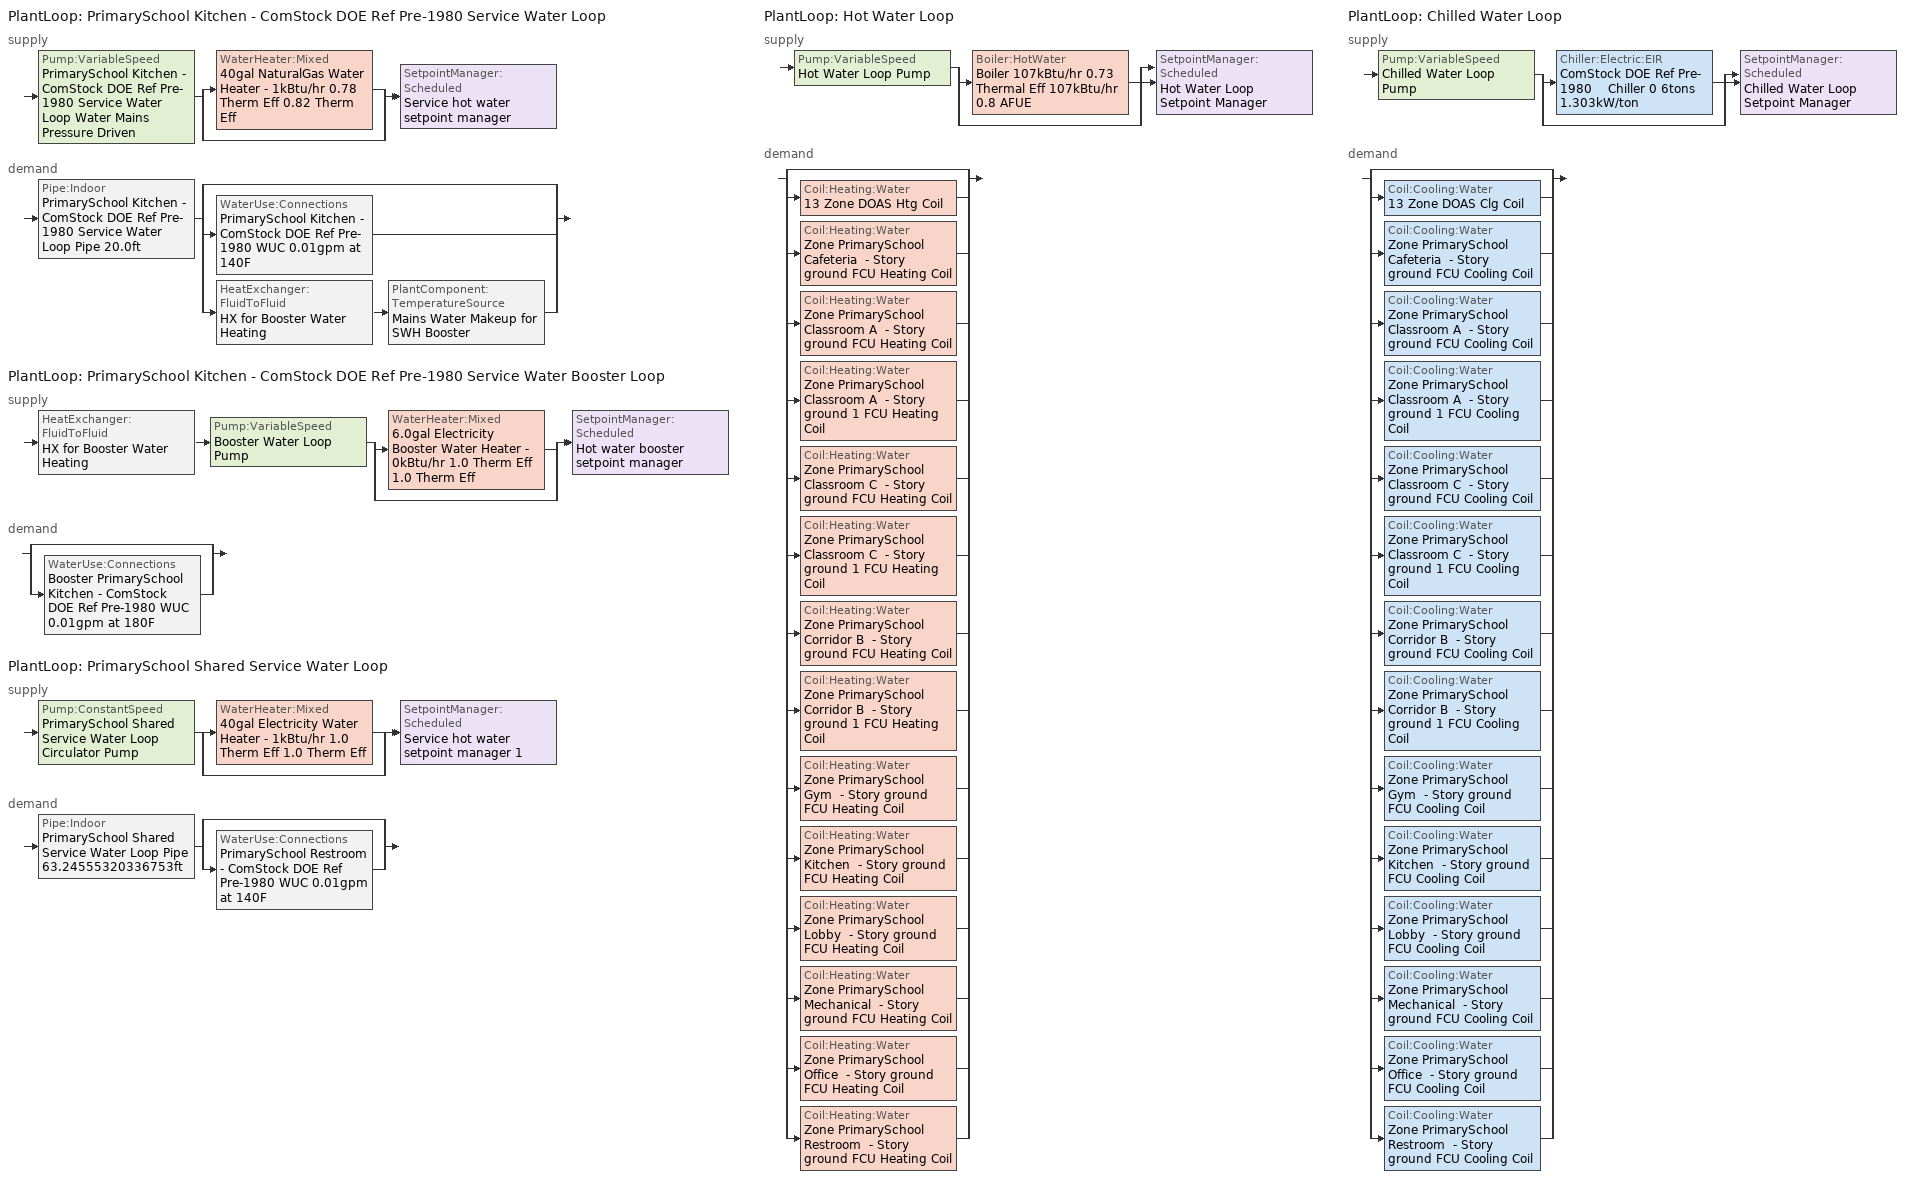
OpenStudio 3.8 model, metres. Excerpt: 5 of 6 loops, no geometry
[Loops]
PlantLoop 'PrimarySchool Kitchen - ComStock DOE Ref Pre-1980 Service Water Loop'
 supply: Pump:VariableSpeed 'PrimarySchool Kitchen - ComStock DOE Ref Pre-1980 Service Water Loop Water Mains Pressure Driven' > split
  | WaterHeater:Mixed '40gal NaturalGas Water Heater - 1kBtu/hr 0.78 Therm Eff 0.82 Therm Eff'
  | bypass
  join > SetpointManager:Scheduled 'Service hot water setpoint manager'
 demand: Pipe:Indoor 'PrimarySchool Kitchen - ComStock DOE Ref Pre-1980 Service Water Loop Pipe 20.0ft' > split
  | bypass
  | WaterUse:Connections 'PrimarySchool Kitchen - ComStock DOE Ref Pre-1980 WUC 0.01gpm at 140F'
  | HeatExchanger:FluidToFluid 'HX for Booster Water Heating' > PlantComponent:TemperatureSource 'Mains Water Makeup for SWH Booster'
PlantLoop 'PrimarySchool Kitchen - ComStock DOE Ref Pre-1980 Service Water Booster Loop'
 supply: HeatExchanger:FluidToFluid 'HX for Booster Water Heating' > Pump:VariableSpeed 'Booster Water Loop Pump' > split
  | WaterHeater:Mixed '6.0gal Electricity Booster Water Heater - 0kBtu/hr 1.0 Therm Eff 1.0 Therm Eff'
  | bypass
  join > SetpointManager:Scheduled 'Hot water booster setpoint manager'
 demand: split
  | bypass
  | WaterUse:Connections 'Booster PrimarySchool Kitchen - ComStock DOE Ref Pre-1980 WUC 0.01gpm at 180F'
PlantLoop 'PrimarySchool Shared Service Water Loop'
 supply: Pump:ConstantSpeed 'PrimarySchool Shared Service Water Loop Circulator Pump' > split
  | WaterHeater:Mixed '40gal Electricity Water Heater - 1kBtu/hr 1.0 Therm Eff 1.0 Therm Eff'
  | bypass
  join > SetpointManager:Scheduled 'Service hot water setpoint manager 1'
 demand: Pipe:Indoor 'PrimarySchool Shared Service Water Loop Pipe 63.24555320336753ft' > split
  | bypass
  | WaterUse:Connections 'PrimarySchool Restroom - ComStock DOE Ref Pre-1980 WUC 0.01gpm at 140F'
PlantLoop 'Hot Water Loop'
 supply: Pump:VariableSpeed 'Hot Water Loop Pump' > split
  | Boiler:HotWater 'Boiler 107kBtu/hr 0.73 Thermal Eff 107kBtu/hr 0.8 AFUE'
  | bypass
  join > SetpointManager:Scheduled 'Hot Water Loop Setpoint Manager'
 demand: split
  | bypass
  | Coil:Heating:Water '13 Zone DOAS Htg Coil'
  | Coil:Heating:Water 'Zone PrimarySchool Cafeteria  - Story ground FCU Heating Coil'
  | Coil:Heating:Water 'Zone PrimarySchool Classroom A  - Story ground FCU Heating Coil'
  | Coil:Heating:Water 'Zone PrimarySchool Classroom A  - Story ground 1 FCU Heating Coil'
  | Coil:Heating:Water 'Zone PrimarySchool Classroom C  - Story ground FCU Heating Coil'
  | Coil:Heating:Water 'Zone PrimarySchool Classroom C  - Story ground 1 FCU Heating Coil'
  | Coil:Heating:Water 'Zone PrimarySchool Corridor B  - Story ground FCU Heating Coil'
  | Coil:Heating:Water 'Zone PrimarySchool Corridor B  - Story ground 1 FCU Heating Coil'
  | Coil:Heating:Water 'Zone PrimarySchool Gym  - Story ground FCU Heating Coil'
  | Coil:Heating:Water 'Zone PrimarySchool Kitchen  - Story ground FCU Heating Coil'
  | Coil:Heating:Water 'Zone PrimarySchool Lobby  - Story ground FCU Heating Coil'
  | Coil:Heating:Water 'Zone PrimarySchool Mechanical  - Story ground FCU Heating Coil'
  | Coil:Heating:Water 'Zone PrimarySchool Office  - Story ground FCU Heating Coil'
  | Coil:Heating:Water 'Zone PrimarySchool Restroom  - Story ground FCU Heating Coil'
PlantLoop 'Chilled Water Loop'
 supply: Pump:VariableSpeed 'Chilled Water Loop Pump' > split
  | Chiller:Electric:EIR 'ComStock DOE Ref Pre-1980    Chiller 0 6tons 1.303kW/ton'
  | bypass
  join > SetpointManager:Scheduled 'Chilled Water Loop Setpoint Manager'
 demand: split
  | bypass
  | Coil:Cooling:Water '13 Zone DOAS Clg Coil'
  | Coil:Cooling:Water 'Zone PrimarySchool Cafeteria  - Story ground FCU Cooling Coil'
  | Coil:Cooling:Water 'Zone PrimarySchool Classroom A  - Story ground FCU Cooling Coil'
  | Coil:Cooling:Water 'Zone PrimarySchool Classroom A  - Story ground 1 FCU Cooling Coil'
  | Coil:Cooling:Water 'Zone PrimarySchool Classroom C  - Story ground FCU Cooling Coil'
  | Coil:Cooling:Water 'Zone PrimarySchool Classroom C  - Story ground 1 FCU Cooling Coil'
  | Coil:Cooling:Water 'Zone PrimarySchool Corridor B  - Story ground FCU Cooling Coil'
  | Coil:Cooling:Water 'Zone PrimarySchool Corridor B  - Story ground 1 FCU Cooling Coil'
  | Coil:Cooling:Water 'Zone PrimarySchool Gym  - Story ground FCU Cooling Coil'
  | Coil:Cooling:Water 'Zone PrimarySchool Kitchen  - Story ground FCU Cooling Coil'
  | Coil:Cooling:Water 'Zone PrimarySchool Lobby  - Story ground FCU Cooling Coil'
  | Coil:Cooling:Water 'Zone PrimarySchool Mechanical  - Story ground FCU Cooling Coil'
  | Coil:Cooling:Water 'Zone PrimarySchool Office  - Story ground FCU Cooling Coil'
  | Coil:Cooling:Water 'Zone PrimarySchool Restroom  - Story ground FCU Cooling Coil'
[SizingPeriod:DesignDay] Barometric Pressure {Pa}=99927; Wind Speed {m/s}=3.3; Wind Direction {deg}=260; Rain Indicator=No; Snow Indicator=No; Day of Month=21; Day Type=SummerDesignDay; Daylight Saving Time Indicator=No; Humidity Condition Type=Wetbulb; Dry-Bulb Temperature Range Modifier Type=DefaultMultipliers; Solar Model Indicator=ASHRAETau
Name | Maximum Dry-Bulb Temperature {C} | Daily Dry-Bulb Temperature Range {deltaC} | Month | Wetbulb or DewPoint at Maximum Dry-Bulb {C} | ASHRAE Clear Sky Optical Depth for Beam Irradiance | ASHRAE Clear Sky Optical Depth for Diffuse Irradiance
Doylestown October .4% Condns DB=>MCWB 1 | 27.4 | 10 | 10 | 20 | 0.35 | 2.472
Doylestown September .4% Condns DB=>MCWB 1 | 32.2 | 10.4 | 9 | 20.8 | 0.399 | 2.319
[Construction]
Uninsulated copper pipe 0.75in type L: Copper pipe 0.75in type L
Uninsulated copper pipe 0.75in type L 1: Copper pipe 0.75in type L 1
[Material] Roughness=Smooth; Thickness {m}=0.001143; Conductivity {W/m-K}=386; Density {kg/m3}=8906.27; Specific Heat {J/kg-K}=385.1856; Thermal Absorptance=0.9; Solar Absorptance=0.7; Visible Absorptance=0.7
Copper pipe 0.75in type L; Copper pipe 0.75in type L 1
[WaterUse:Connections] Drain Water Heat Exchanger Type=None; Drain Water Heat Exchanger Destination=Plant
Name | Water Use Equipment Name 1
Booster PrimarySchool Kitchen - ComStock DOE Ref Pre-1980 WUC 0.01gpm at 180F | Booster PrimarySchool Kitchen - ComStock DOE Ref Pre-1980 Service Water Use 0.01gpm at 180F
PrimarySchool Kitchen - ComStock DOE Ref Pre-1980 WUC 0.01gpm at 140F | PrimarySchool Kitchen - ComStock DOE Ref Pre-1980 Service Water Use 0.01gpm at 140F
PrimarySchool Restroom - ComStock DOE Ref Pre-1980 WUC 0.01gpm at 140F | PrimarySchool Restroom - ComStock DOE Ref Pre-1980 Service Water Use 0.01gpm at 140F
[WaterUse:Equipment:Definition] Sensible Fraction Schedule=Fraction Sensible - 0.2; Latent Fraction Schedule=Fraction Latent - 0.05
Name | Peak Flow Rate {m3/s} | Target Temperature Schedule
Booster PrimarySchool Kitchen - ComStock DOE Ref Pre-1980 Service Water Use Def 0.01gpm | 8.51438e-07 | Mixed Water At Faucet Temp - 180F
PrimarySchool Kitchen - ComStock DOE Ref Pre-1980 Service Water Use Def 0.01gpm | 5.67626e-07 | Mixed Water At Faucet Temp - 140F
PrimarySchool Restroom - ComStock DOE Ref Pre-1980 Service Water Use Def 0.01gpm | 8.04721e-07 | Mixed Water At Faucet Temp - 140F
[WaterUse:Equipment] Flow Rate Fraction Schedule=SchoolPrimary BLDG_SWH_SCH
Name | Water Use Equipment Definition
Booster PrimarySchool Kitchen - ComStock DOE Ref Pre-1980 Service Water Use 0.01gpm at 180F | Booster PrimarySchool Kitchen - ComStock DOE Ref Pre-1980 Service Water Use Def 0.01gpm
PrimarySchool Kitchen - ComStock DOE Ref Pre-1980 Service Water Use 0.01gpm at 140F | PrimarySchool Kitchen - ComStock DOE Ref Pre-1980 Service Water Use Def 0.01gpm
PrimarySchool Restroom - ComStock DOE Ref Pre-1980 Service Water Use 0.01gpm at 140F | PrimarySchool Restroom - ComStock DOE Ref Pre-1980 Service Water Use Def 0.01gpm
[PlantLoop] Glycol Concentration=0; Load Distribution Scheme=Optimal
Name | Maximum Loop Temperature {C} | Minimum Loop Temperature {C} | Maximum Loop Flow Rate {m3/s} | Plant Loop Volume {m3} | Fluid Type
PrimarySchool Kitchen - ComStock DOE Ref Pre-1980 Service Water Loop | 60 | 10 | 7.66295e-06 | 0.000919554
PrimarySchool Kitchen - ComStock DOE Ref Pre-1980 Service Water Booster Loop |  |  | 8.51438e-07 | 0.000102173
PrimarySchool Shared Service Water Loop | 60 | 10 | 8.04721e-07 | 9.65666e-05
Hot Water Loop |  | 10 | 0.000605657 | 0.0726788 | Water
Chilled Water Loop | 40 | 1 | 0.000870782 | 0.104494
[Sizing:Plant] Sizing Option=NonCoincident; Zone Timesteps in Averaging Window=1; Coincident Sizing Factor Mode=None
Name | Loop Type | Design Loop Exit Temperature {C} | Loop Design Temperature Difference {deltaC}
PrimarySchool Kitchen - ComStock DOE Ref Pre-1980 Service Water Loop; PrimarySchool Shared Service Water Loop | Heating | 60 | 5
PrimarySchool Kitchen - ComStock DOE Ref Pre-1980 Service Water Booster Loop | Heating | 82.2222 | 5
Hot Water Loop | Heating | 82.2222 | 11.1111
Chilled Water Loop | Cooling | 6.66667 | 5.61111
[SetpointManager:Scheduled] Control Variable=Temperature
Name | Schedule | Setpoint Node or NodeList
Service hot water setpoint manager | Service Water Loop Temp - 140F | PrimarySchool Kitchen - ComStock DOE Ref Pre-1980 Service Water Loop Supply Outlet Node
Hot water booster setpoint manager | Service Water Booster Temp - 180.00000000000006F | PrimarySchool Kitchen - ComStock DOE Ref Pre-1980 Service Water Booster Loop Supply Outlet Node
Service hot water setpoint manager 1 | Service Water Loop Temp - 140F | PrimarySchool Shared Service Water Loop Supply Outlet Node
Hot Water Loop Setpoint Manager | Hot Water Loop Temp - 180F | Hot Water Loop Supply Outlet Node
Chilled Water Loop Setpoint Manager | Chilled Water Loop Temp - 44F | Chilled Water Loop Supply Outlet Node
[Pump:VariableSpeed] Coefficient 1 of the Part Load Performance Curve=0; Pump Control Type=Intermittent; Skin Loss Radiative Fraction=0.5; Design Power Sizing Method=PowerPerFlowPerPressure; Design Electric Power per Unit Flow Rate {W/(m3/s)}=348701.1; Design Shaft Power per Unit Flow Rate per Unit Head {W-s/m3-Pa}=1.28205; Design Minimum Flow Rate Fraction=0
Name | Rated Flow Rate {m3/s} | Rated Pump Head {Pa} | Rated Power Consumption {W} | Motor Efficiency | Coefficient 2 of the Part Load Performance Curve | Coefficient 3 of the Part Load Performance Curve | Coefficient 4 of the Part Load Performance Curve | Minimum Flow Rate {m3/s} | Fraction of Motor Inefficiencies to Fluid Stream
PrimarySchool Kitchen - ComStock DOE Ref Pre-1980 Service Water Loop Water Mains Pressure Driven | 7.66295e-06 | 0.001 | 9.82429e-09 | 1 | 3.2485 | -4.7443 | 2.5294
Booster Water Loop Pump | 8.51438e-07 | 0 | 0 | 1 | 3.2485 | -4.7443 | 2.5294 | 0
Hot Water Loop Pump | 0.000605657 | 179344 | 168.797 | 0.825 | 3.2485 | -4.7443 | 2.5294
Chilled Water Loop Pump | 0.000870782 | 179344 | 242.688 | 0.825 | 0.5726 | -0.301 | 0.7347 |  | 0
[WaterHeater:Mixed] Deadband Temperature Difference {deltaC}=2; Heater Control Type=Cycle; Off Cycle Parasitic Fuel Consumption Rate {W}=0; Off Cycle Parasitic Heat Fraction to Tank=0; On Cycle Parasitic Fuel Consumption Rate {W}=0; On Cycle Parasitic Heat Fraction to Tank=0; Ambient Temperature Indicator=Schedule; Use Side Effectiveness=1; Source Side Effectiveness=1; Use Side Design Flow Rate {m3/s}=autosize; Source Side Design Flow Rate {m3/s}=autosize; Indirect Water Heating Recovery Time {hr}=1.5; Source Side Flow Control Mode=IndirectHeatPrimarySetpoint
Name | Tank Volume {m3} | Setpoint Temperature Schedule | Maximum Temperature Limit {C} | Heater Maximum Capacity {W} | Heater Fuel Type | Heater Thermal Efficiency | Off Cycle Parasitic Fuel Type | On Cycle Parasitic Fuel Type | Ambient Temperature Schedule | Off Cycle Loss Coefficient to Ambient Temperature {W/K} | On Cycle Loss Coefficient to Ambient Temperature {W/K}
40gal NaturalGas Water Heater - 1kBtu/hr 0.78 Therm Eff 0.82 Therm Eff | 0.151416 | Service Water Loop Temp - 140F | 60 | 344.692 | NaturalGas | 0.82 | NaturalGas | NaturalGas | Water Heater Ambient Temp Schedule 71.6F | 0.160984 | 0.160984
6.0gal Electricity Booster Water Heater - 0kBtu/hr 1.0 Therm Eff 1.0 Therm Eff | 0.0227125 | Service Water Booster Temp - 180.00000000000006F | 82.2222 | 66.1809 | Electricity | 1 | Electricity | Electricity | Water Heater Ambient Temp Schedule 70.0F | 2.26162 | 2.26162
40gal Electricity Water Heater - 1kBtu/hr 1.0 Therm Eff 1.0 Therm Eff | 0.151416 | Service Water Loop Temp - 140F | 60 | 195.468 | Electricity | 1 | Electricity | Electricity | Water Heater Ambient Temp Schedule 71.6F | 1.87331 | 1.87331
[WaterHeater:Sizing] Design Mode=PeakDraw; Time Storage Can Meet Peak Draw {hr}=0.538503; Time for Tank Recovery {hr}=0; Nominal Tank Volume for Autosizing Plant Connections {m3}=1
40gal NaturalGas Water Heater - 1kBtu/hr 0.78 Therm Eff 0.82 Therm Eff; 6.0gal Electricity Booster Water Heater - 0kBtu/hr 1.0 Therm Eff 1.0 Therm Eff; 40gal Electricity Water Heater - 1kBtu/hr 1.0 Therm Eff 1.0 Therm Eff
[Pipe:Indoor] Environment Type=Schedule; Pipe Inside Diameter {m}=0.019939
Name | Construction | Ambient Temperature Schedule | Ambient Air Velocity Schedule | Pipe Length {m}
PrimarySchool Kitchen - ComStock DOE Ref Pre-1980 Service Water Loop Pipe 20.0ft | Uninsulated copper pipe 0.75in type L | PrimarySchool Kitchen - ComStock DOE Ref Pre-1980 Service Water Loop Piping Air Temp - 70F | PrimarySchool Kitchen - ComStock DOE Ref Pre-1980 Service Water Loop Piping Air Velocity - 0.67mph | 6.096
PrimarySchool Shared Service Water Loop Pipe 63.24555320336753ft | Uninsulated copper pipe 0.75in type L 1 | PrimarySchool Shared Service Water Loop Piping Air Temp - 70F | PrimarySchool Shared Service Water Loop Piping Air Velocity - 0.67mph | 19.2772
[HeatExchanger:FluidToFluid]
HX for Booster Water Heating: Loop Demand Side Design Flow Rate {m3/s}=8.51438e-07; Loop Supply Side Design Flow Rate {m3/s}=8.51438e-07; Heat Exchange Model Type=Ideal; Heat Exchanger U-Factor Times Area Value {W/K}=1.03759; Control Type=UncontrolledOn; Minimum Temperature Difference to Activate Heat Exchanger {deltaC}=0.01; Heat Transfer Metering End Use Type=LoopToLoop; Component Override Cooling Control Temperature Mode=Loop; Sizing Factor=1; Operation Minimum Temperature Limit {C}=0; Operation Maximum Temperature Limit {C}=100
[PlantComponent:TemperatureSource]
Mains Water Makeup for SWH Booster: Design Volume Flow Rate {m3/s}=7.66295e-06; Temperature Specification Type=Scheduled; Source Temperature {C}=8; Source Temperature Schedule=Mains Water Temperature
[EnergyManagementSystem:Sensor]
Mains_Water_Temp_Sen: Output Variable or Output Meter Index Key=Environment; Output Variable or Output Meter=Site Mains Water Temperature
[EnergyManagementSystem:Actuator]
Mains_Water_Temp_Act: Actuated Component=Mains Water Temperature; Actuated Component Type=Schedule:Constant; Actuated Component Control Type=Schedule Value
[EnergyManagementSystem:Program]
Mains_Water_Prg: SET Mains_Water_Temp_Act = Mains_Water_Temp_Sen
[EnergyManagementSystem:ProgramCallingManager]
Mains_Water_Prg_Mgr: BeginTimestepBeforePredictor; Mains_Water_Prg
[Pump:ConstantSpeed]
PrimarySchool Shared Service Water Loop Circulator Pump: Rated Flow Rate {m3/s}=8.04721e-07; Rated Pump Head {Pa}=29890.7; Rated Power Consumption {W}=0.030838; Motor Efficiency=1; Fraction of Motor Inefficiencies to Fluid Stream=0; Pump Control Type=Intermittent; Design Power Sizing Method=PowerPerFlowPerPressure; Design Electric Power per Unit Flow Rate {W/(m3/s)}=348701.1; Design Shaft Power per Unit Flow Rate per Unit Head {W-s/m3-Pa}=1.28205
[Refrigeration:System] Minimum Condensing Temperature {C}=21; Refrigeration System Working Fluid Type=R404a; Suction Temperature Control Type=ConstantSuctionTemperature
Name | Refrigeration Condenser
Medium Temperature | Refrigeration Condenser Air Cooled 1
Low Temperature | Refrigeration Condenser Air Cooled 2
[Refrigeration:Compressor] Rated Return Gas Temperature {C}=18.3; Rated Subcooling {deltaC}=0
Name | Refrigeration Compressor Power Curve | Refrigeration Compressor Capacity Curve
Refrigeration Compressor 1 | MT_compressor_power_smallandold | MT_compressor_capacity_smallandold
Refrigeration Compressor 2 | LT_compressor_power_smallandold | LT_compressor_capacity_smallandold
[Refrigeration:Condenser:AirCooled] Rated Subcooling Temperature Difference {deltaC}=0; Condenser Fan Speed Control Type=VariableSpeed; Rated Fan Power {W}=102.575; Minimum Fan Air Flow Ratio=0
Name | Rated Effective Total Heat Rejection Rate Curve
Refrigeration Condenser Air Cooled 1 | Condenser Heat Rejection Function of Temperature
Refrigeration Condenser Air Cooled 2 | Condenser Heat Rejection Function of Temperature 1
[Boiler:HotWater]
Boiler 107kBtu/hr 0.73 Thermal Eff 107kBtu/hr 0.8 AFUE: Fuel Type=NaturalGas; Nominal Capacity {W}=27689.9; Nominal Thermal Efficiency=0.8; Efficiency Curve Temperature Evaluation Variable=LeavingBoiler; Normalized Boiler Efficiency Curve=Boiler Constant Efficiency Curve; Design Water Flow Rate {m3/s}=0.000605657; Minimum Part Load Ratio=0; Maximum Part Load Ratio=1.2; Optimum Part Load Ratio=1; Water Outlet Upper Temperature Limit {C}=95; Boiler Flow Mode=LeavingSetpointModulated; On Cycle Parasitic Electric Load {W}=0; Off Cycle Parasitic Fuel Load {W}=0; Sizing Factor=1
[Chiller:Electric:EIR]
ComStock DOE Ref Pre-1980    Chiller 0 6tons 1.303kW/ton: Reference Capacity {W}=20509.2; Reference COP {W/W}=2.69916; Reference Leaving Chilled Water Temperature {C}=6.66667; Reference Entering Condenser Fluid Temperature {C}=35; Reference Chilled Water Flow Rate {m3/s}=0.000870782; Cooling Capacity Function of Temperature Curve=AirCooled_Chiller_2010_PathA_CAPFT; Electric Input to Cooling Output Ratio Function of Temperature Curve=AirCooled_Chiller_2010_PathA_EIRFT; Electric Input to Cooling Output Ratio Function of Part Load Ratio Curve=AirCooled_Chiller_AllCapacities_2004_2010_EIRFPLR; Minimum Part Load Ratio=0.15; Maximum Part Load Ratio=1; Optimum Part Load Ratio=1; Minimum Unloading Ratio=0.25; Condenser Type=AirCooled; Leaving Chilled Water Lower Temperature Limit {C}=2.22222; Chiller Flow Mode=ConstantFlow; Design Heat Recovery Water Flow Rate {m3/s}=Autosize; Sizing Factor=1; Basin Heater Capacity {W/K}=0; Basin Heater Setpoint Temperature {C}=10; Condenser Heat Recovery Relative Capacity Fraction=1
[Coil:Heating:Water] Availability Schedule=Always On Discrete; Rated Inlet Water Temperature {C}=82.2222; Rated Inlet Air Temperature {C}=16.6; Rated Outlet Water Temperature {C}=71.1111
Name | U-Factor Times Area Value {W/K} | Maximum Water Flow Rate {m3/s} | Rated Capacity {W} | Rated Outlet Air Temperature {C}
13 Zone DOAS Htg Coil | 100.599 | 0.000153668 | 7025.5 | 32.2
Zone PrimarySchool Cafeteria  - Story ground FCU Heating Coil | 18.867 | 1.84061e-05 | 841.505 | 40
Zone PrimarySchool Classroom A  - Story ground FCU Heating Coil | 105.025 | 0.000102505 | 4686.4 | 40
Zone PrimarySchool Classroom A  - Story ground 1 FCU Heating Coil | 4.66504 | 4.55298e-06 | 208.157 | 40
Zone PrimarySchool Classroom C  - Story ground FCU Heating Coil | 105.165 | 0.000102642 | 4692.68 | 40
Zone PrimarySchool Classroom C  - Story ground 1 FCU Heating Coil | 4.65911 | 4.54718e-06 | 207.892 | 40
Zone PrimarySchool Corridor B  - Story ground FCU Heating Coil | 36.4102 | 3.55442e-05 | 1625.04 | 40
Zone PrimarySchool Corridor B  - Story ground 1 FCU Heating Coil | 1.41575 | 1.38203e-06 | 63.1848 | 40
Zone PrimarySchool Gym  - Story ground FCU Heating Coil | 26.3536 | 2.57219e-05 | 1175.98 | 40
Zone PrimarySchool Kitchen  - Story ground FCU Heating Coil | 102.831 | 0.000100468 | 4593.29 | 40
Zone PrimarySchool Lobby  - Story ground FCU Heating Coil | 8.1194 | 7.92658e-06 | 362.394 | 40
Zone PrimarySchool Mechanical  - Story ground FCU Heating Coil | 11.2271 | 1.09613e-05 | 501.137 | 40
Zone PrimarySchool Office  - Story ground FCU Heating Coil | 27.9751 | 2.73127e-05 | 1248.7 | 40
Zone PrimarySchool Restroom  - Story ground FCU Heating Coil | 10.2692 | 1.00186e-05 | 458.039 | 40
[Controller:WaterCoil] Minimum Actuated Flow {m3/s}=0
Name | Water Coil | Action | Controller Convergence Tolerance {deltaC} | Maximum Actuated Flow {m3/s}
13 Zone DOAS Htg Coil Controller | 13 Zone DOAS Htg Coil | Normal | 0.0001 | 0.000153668
13 Zone DOAS Clg Coil Controller | 13 Zone DOAS Clg Coil | Reverse | 0.001 | 0.0003251
Zone PrimarySchool Cafeteria  - Story ground FCU Cooling Coil Controller | Zone PrimarySchool Cafeteria  - Story ground FCU Cooling Coil | Reverse
Zone PrimarySchool Cafeteria  - Story ground FCU Heating Coil Controller | Zone PrimarySchool Cafeteria  - Story ground FCU Heating Coil | Normal | 0.0001
Zone PrimarySchool Classroom A  - Story ground FCU Cooling Coil Controller | Zone PrimarySchool Classroom A  - Story ground FCU Cooling Coil | Reverse
Zone PrimarySchool Classroom A  - Story ground FCU Heating Coil Controller | Zone PrimarySchool Classroom A  - Story ground FCU Heating Coil | Normal | 0.0001
Zone PrimarySchool Classroom A  - Story ground 1 FCU Cooling Coil Controller | Zone PrimarySchool Classroom A  - Story ground 1 FCU Cooling Coil | Reverse
Zone PrimarySchool Classroom A  - Story ground 1 FCU Heating Coil Controller | Zone PrimarySchool Classroom A  - Story ground 1 FCU Heating Coil | Normal | 0.0001
Zone PrimarySchool Classroom C  - Story ground FCU Cooling Coil Controller | Zone PrimarySchool Classroom C  - Story ground FCU Cooling Coil | Reverse
Zone PrimarySchool Classroom C  - Story ground FCU Heating Coil Controller | Zone PrimarySchool Classroom C  - Story ground FCU Heating Coil | Normal | 0.0001
Zone PrimarySchool Classroom C  - Story ground 1 FCU Cooling Coil Controller | Zone PrimarySchool Classroom C  - Story ground 1 FCU Cooling Coil | Reverse
Zone PrimarySchool Classroom C  - Story ground 1 FCU Heating Coil Controller | Zone PrimarySchool Classroom C  - Story ground 1 FCU Heating Coil | Normal | 0.0001
Zone PrimarySchool Corridor B  - Story ground FCU Cooling Coil Controller | Zone PrimarySchool Corridor B  - Story ground FCU Cooling Coil | Reverse
Zone PrimarySchool Corridor B  - Story ground FCU Heating Coil Controller | Zone PrimarySchool Corridor B  - Story ground FCU Heating Coil | Normal | 0.0001
Zone PrimarySchool Corridor B  - Story ground 1 FCU Cooling Coil Controller | Zone PrimarySchool Corridor B  - Story ground 1 FCU Cooling Coil | Reverse
Zone PrimarySchool Corridor B  - Story ground 1 FCU Heating Coil Controller | Zone PrimarySchool Corridor B  - Story ground 1 FCU Heating Coil | Normal | 0.0001
Zone PrimarySchool Gym  - Story ground FCU Cooling Coil Controller | Zone PrimarySchool Gym  - Story ground FCU Cooling Coil | Reverse
Zone PrimarySchool Gym  - Story ground FCU Heating Coil Controller | Zone PrimarySchool Gym  - Story ground FCU Heating Coil | Normal | 0.0001
Zone PrimarySchool Kitchen  - Story ground FCU Cooling Coil Controller | Zone PrimarySchool Kitchen  - Story ground FCU Cooling Coil | Reverse
Zone PrimarySchool Kitchen  - Story ground FCU Heating Coil Controller | Zone PrimarySchool Kitchen  - Story ground FCU Heating Coil | Normal | 0.0001
Zone PrimarySchool Lobby  - Story ground FCU Cooling Coil Controller | Zone PrimarySchool Lobby  - Story ground FCU Cooling Coil | Reverse
Zone PrimarySchool Lobby  - Story ground FCU Heating Coil Controller | Zone PrimarySchool Lobby  - Story ground FCU Heating Coil | Normal | 0.0001
Zone PrimarySchool Mechanical  - Story ground FCU Cooling Coil Controller | Zone PrimarySchool Mechanical  - Story ground FCU Cooling Coil | Reverse
Zone PrimarySchool Mechanical  - Story ground FCU Heating Coil Controller | Zone PrimarySchool Mechanical  - Story ground FCU Heating Coil | Normal | 0.0001
Zone PrimarySchool Office  - Story ground FCU Cooling Coil Controller | Zone PrimarySchool Office  - Story ground FCU Cooling Coil | Reverse
Zone PrimarySchool Office  - Story ground FCU Heating Coil Controller | Zone PrimarySchool Office  - Story ground FCU Heating Coil | Normal | 0.0001
Zone PrimarySchool Restroom  - Story ground FCU Cooling Coil Controller | Zone PrimarySchool Restroom  - Story ground FCU Cooling Coil | Reverse
Zone PrimarySchool Restroom  - Story ground FCU Heating Coil Controller | Zone PrimarySchool Restroom  - Story ground FCU Heating Coil | Normal | 0.0001
[Coil:Cooling:Water] Availability Schedule=Always On Discrete; Design Inlet Water Temperature {C}=6.66667; Design Outlet Air Humidity Ratio {kg-H2O/kg-air}=0.0085; Heat Exchanger Configuration=CrossFlow
Name | Design Water Flow Rate {m3/s} | Design Air Flow Rate {m3/s} | Design Inlet Air Temperature {C} | Design Outlet Air Temperature {C} | Design Inlet Air Humidity Ratio {kg-H2O/kg-air}
13 Zone DOAS Clg Coil | 0.0003251 | 0.177249 | 34.8 | 14.6082 | 0.0146441
Zone PrimarySchool Cafeteria  - Story ground FCU Cooling Coil | 4.26797e-05 | 0.0467635 | 23.0427 | 12.7778 | 0.0114964
Zone PrimarySchool Classroom A  - Story ground FCU Cooling Coil | 0.000143844 | 0.193313 | 23.0564 | 12.7778 | 0.0101987
Zone PrimarySchool Classroom A  - Story ground 1 FCU Cooling Coil | 7.50217e-06 | 0.0105562 | 23.0588 | 12.7778 | 0.00991537
Zone PrimarySchool Classroom C  - Story ground FCU Cooling Coil | 0.000174943 | 0.246881 | 23.0572 | 12.7778 | 0.00989982
Zone PrimarySchool Classroom C  - Story ground 1 FCU Cooling Coil | 6.87748e-06 | 0.00945547 | 23.0585 | 12.7778 | 0.0100454
Zone PrimarySchool Corridor B  - Story ground FCU Cooling Coil | 5.869e-05 | 0.0953521 | 23.0641 | 12.7778 | 0.00917121
Zone PrimarySchool Corridor B  - Story ground 1 FCU Cooling Coil | 2.42568e-06 | 0.00391826 | 23.0644 | 12.7778 | 0.00919885
Zone PrimarySchool Gym  - Story ground FCU Cooling Coil | 4.15514e-05 | 0.056321 | 23.0542 | 12.7778 | 0.0101282
Zone PrimarySchool Kitchen  - Story ground FCU Cooling Coil | 2.86634e-06 | 0.18846 | 23.0678 | 12.7778 | 0.0085
Zone PrimarySchool Lobby  - Story ground FCU Cooling Coil | 8.34794e-06 | 0.0149571 | 23.0644 | 12.7778 | 0.00912808
Zone PrimarySchool Mechanical  - Story ground FCU Cooling Coil | 1.32486e-05 | 0.0230232 | 23.0656 | 12.7778 | 0.00885828
Zone PrimarySchool Office  - Story ground FCU Cooling Coil | 2.76654e-05 | 0.0515331 | 23.0638 | 12.7778 | 0.0090749
Zone PrimarySchool Restroom  - Story ground FCU Cooling Coil | 1.50408e-05 | 0.0188864 | 23.052 | 12.7778 | 0.0113248
[AvailabilityManager:NightCycle]
Availability Manager Night Cycle 1: Applicability Schedule=Always On Discrete; Control Type=CycleOnAny; Thermostat Tolerance {deltaC}=1.9999; Cycling Run Time Control Type=Thermostat; Cycling Run Time {s}=3600
[Fan:OnOff] Availability Schedule=Always On Discrete; Fan Total Efficiency=0.1595; Pressure Rise {Pa}=270.9; Motor Efficiency=0.29; Motor In Airstream Fraction=1
Name | Maximum Flow Rate {m3/s} | Fan Power Ratio Function of Speed Ratio Curve | Fan Efficiency Ratio Function of Speed Ratio Curve
Zone PrimarySchool Cafeteria  - Story ground Fan Coil fan | 0.0467635 | Fan On Off Power Curve | Fan On Off Efficiency Curve
Zone PrimarySchool Classroom A  - Story ground Fan Coil fan | 0.193313 | Fan On Off Power Curve 1 | Fan On Off Efficiency Curve 1
Zone PrimarySchool Classroom A  - Story ground 1 Fan Coil fan | 0.0105562 | Fan On Off Power Curve 2 | Fan On Off Efficiency Curve 2
Zone PrimarySchool Classroom C  - Story ground Fan Coil fan | 0.246881 | Fan On Off Power Curve 3 | Fan On Off Efficiency Curve 3
Zone PrimarySchool Classroom C  - Story ground 1 Fan Coil fan | 0.00945547 | Fan On Off Power Curve 4 | Fan On Off Efficiency Curve 4
Zone PrimarySchool Corridor B  - Story ground Fan Coil fan | 0.0953521 | Fan On Off Power Curve 5 | Fan On Off Efficiency Curve 5
Zone PrimarySchool Corridor B  - Story ground 1 Fan Coil fan | 0.00391826 | Fan On Off Power Curve 6 | Fan On Off Efficiency Curve 6
Zone PrimarySchool Gym  - Story ground Fan Coil fan | 0.056321 | Fan On Off Power Curve 7 | Fan On Off Efficiency Curve 7
Zone PrimarySchool Kitchen  - Story ground Fan Coil fan | 0.18846 | Fan On Off Power Curve 8 | Fan On Off Efficiency Curve 8
Zone PrimarySchool Lobby  - Story ground Fan Coil fan | 0.0149571 | Fan On Off Power Curve 9 | Fan On Off Efficiency Curve 9
Zone PrimarySchool Mechanical  - Story ground Fan Coil fan | 0.0230232 | Fan On Off Power Curve 10 | Fan On Off Efficiency Curve 10
Zone PrimarySchool Office  - Story ground Fan Coil fan | 0.0515331 | Fan On Off Power Curve 11 | Fan On Off Efficiency Curve 11
Zone PrimarySchool Restroom  - Story ground Fan Coil fan | 0.0188864 | Fan On Off Power Curve 12 | Fan On Off Efficiency Curve 12
[ZoneHVAC:FourPipeFanCoil] Availability Schedule=Always On Discrete; Capacity Control Method=CyclingFan; Maximum Outdoor Air Flow Rate {m3/s}=0; Minimum Supply Air Temperature in Cooling Mode {C}=autosize; Maximum Supply Air Temperature in Heating Mode {C}=autosize
Name | Maximum Supply Air Flow Rate {m3/s} | Supply Air Fan | Cooling Coil | Maximum Cold Water Flow Rate {m3/s} | Heating Coil | Maximum Hot Water Flow Rate {m3/s}
Zone PrimarySchool Cafeteria  - Story ground FCU | 0.0467635 | Zone PrimarySchool Cafeteria  - Story ground Fan Coil fan | Zone PrimarySchool Cafeteria  - Story ground FCU Cooling Coil | 4.26797e-05 | Zone PrimarySchool Cafeteria  - Story ground FCU Heating Coil | 1.84061e-05
Zone PrimarySchool Classroom A  - Story ground FCU | 0.193313 | Zone PrimarySchool Classroom A  - Story ground Fan Coil fan | Zone PrimarySchool Classroom A  - Story ground FCU Cooling Coil | 0.000143844 | Zone PrimarySchool Classroom A  - Story ground FCU Heating Coil | 0.000102505
Zone PrimarySchool Classroom A  - Story ground 1 FCU | 0.0105562 | Zone PrimarySchool Classroom A  - Story ground 1 Fan Coil fan | Zone PrimarySchool Classroom A  - Story ground 1 FCU Cooling Coil | 7.50217e-06 | Zone PrimarySchool Classroom A  - Story ground 1 FCU Heating Coil | 4.55298e-06
Zone PrimarySchool Classroom C  - Story ground FCU | 0.246881 | Zone PrimarySchool Classroom C  - Story ground Fan Coil fan | Zone PrimarySchool Classroom C  - Story ground FCU Cooling Coil | 0.000174943 | Zone PrimarySchool Classroom C  - Story ground FCU Heating Coil | 0.000102642
Zone PrimarySchool Classroom C  - Story ground 1 FCU | 0.00945547 | Zone PrimarySchool Classroom C  - Story ground 1 Fan Coil fan | Zone PrimarySchool Classroom C  - Story ground 1 FCU Cooling Coil | 6.87748e-06 | Zone PrimarySchool Classroom C  - Story ground 1 FCU Heating Coil | 4.54718e-06
Zone PrimarySchool Corridor B  - Story ground FCU | 0.0953521 | Zone PrimarySchool Corridor B  - Story ground Fan Coil fan | Zone PrimarySchool Corridor B  - Story ground FCU Cooling Coil | 5.869e-05 | Zone PrimarySchool Corridor B  - Story ground FCU Heating Coil | 3.55442e-05
Zone PrimarySchool Corridor B  - Story ground 1 FCU | 0.00391826 | Zone PrimarySchool Corridor B  - Story ground 1 Fan Coil fan | Zone PrimarySchool Corridor B  - Story ground 1 FCU Cooling Coil | 2.42568e-06 | Zone PrimarySchool Corridor B  - Story ground 1 FCU Heating Coil | 1.38203e-06
Zone PrimarySchool Gym  - Story ground FCU | 0.056321 | Zone PrimarySchool Gym  - Story ground Fan Coil fan | Zone PrimarySchool Gym  - Story ground FCU Cooling Coil | 4.15514e-05 | Zone PrimarySchool Gym  - Story ground FCU Heating Coil | 2.57219e-05
Zone PrimarySchool Kitchen  - Story ground FCU | 0.18846 | Zone PrimarySchool Kitchen  - Story ground Fan Coil fan | Zone PrimarySchool Kitchen  - Story ground FCU Cooling Coil | 2.86634e-06 | Zone PrimarySchool Kitchen  - Story ground FCU Heating Coil | 0.000100468
Zone PrimarySchool Lobby  - Story ground FCU | 0.0149571 | Zone PrimarySchool Lobby  - Story ground Fan Coil fan | Zone PrimarySchool Lobby  - Story ground FCU Cooling Coil | 8.34794e-06 | Zone PrimarySchool Lobby  - Story ground FCU Heating Coil | 7.92658e-06
Zone PrimarySchool Mechanical  - Story ground FCU | 0.0230232 | Zone PrimarySchool Mechanical  - Story ground Fan Coil fan | Zone PrimarySchool Mechanical  - Story ground FCU Cooling Coil | 1.32486e-05 | Zone PrimarySchool Mechanical  - Story ground FCU Heating Coil | 1.09613e-05
Zone PrimarySchool Office  - Story ground FCU | 0.0515331 | Zone PrimarySchool Office  - Story ground Fan Coil fan | Zone PrimarySchool Office  - Story ground FCU Cooling Coil | 2.76654e-05 | Zone PrimarySchool Office  - Story ground FCU Heating Coil | 2.73127e-05
Zone PrimarySchool Restroom  - Story ground FCU | 0.0188864 | Zone PrimarySchool Restroom  - Story ground Fan Coil fan | Zone PrimarySchool Restroom  - Story ground FCU Cooling Coil | 1.50408e-05 | Zone PrimarySchool Restroom  - Story ground FCU Heating Coil | 1.00186e-05
[Schedule:Ruleset]
SchoolPrimary BLDG_SWH_SCH: Default Day Schedule=SchoolPrimary BLDG_SWH_SCH Default; Summer Design Day Schedule=SchoolPrimary BLDG_SWH_SCH Summer Design Day; Winter Design Day Schedule=SchoolPrimary BLDG_SWH_SCH Winter Design Day
Fraction Sensible - 0.2: Default Day Schedule=Fraction Sensible - 0.2 Default
Fraction Latent - 0.05: Default Day Schedule=Fraction Latent - 0.05 Default
Mixed Water At Faucet Temp - 180F: Default Day Schedule=Mixed Water At Faucet Temp - 180F Default
Mixed Water At Faucet Temp - 140F: Default Day Schedule=Mixed Water At Faucet Temp - 140F Default
Service Water Loop Temp - 140F: Default Day Schedule=Service Water Loop Temp - 140F Default
Water Heater Ambient Temp Schedule 71.6F: Default Day Schedule=Water Heater Ambient Temp Schedule 71.6F Default
PrimarySchool Kitchen - ComStock DOE Ref Pre-1980 Service Water Loop Piping Air Temp - 70F: Default Day Schedule=PrimarySchool Kitchen - ComStock DOE Ref Pre-1980 Service Water Loop Piping Air Temp - 70F Default
PrimarySchool Kitchen - ComStock DOE Ref Pre-1980 Service Water Loop Piping Air Velocity - 0.67mph: Default Day Schedule=PrimarySchool Kitchen - ComStock DOE Ref Pre-1980 Service Water Loop Piping Air Velocity - 0.67mph Default
Service Water Booster Temp - 180.00000000000006F: Default Day Schedule=Service Water Booster Temp - 180.00000000000006F Default
Water Heater Ambient Temp Schedule 70.0F: Default Day Schedule=Water Heater Ambient Temp Schedule 70.0F Default
PrimarySchool Shared Service Water Loop Piping Air Temp - 70F: Default Day Schedule=PrimarySchool Shared Service Water Loop Piping Air Temp - 70F Default
PrimarySchool Shared Service Water Loop Piping Air Velocity - 0.67mph: Default Day Schedule=PrimarySchool Shared Service Water Loop Piping Air Velocity - 0.67mph Default
Hot Water Loop Temp - 180F: Default Day Schedule=Hot Water Loop Temp - 180F Default
Chilled Water Loop Temp - 44F: Default Day Schedule=Chilled Water Loop Temp - 44F Default
[Schedule:Day]
SchoolPrimary BLDG_SWH_SCH Default; SchoolPrimary BLDG_SWH_SCH Sat Day; SchoolPrimary BLDG_SWH_SCH Sun|Sat Day 2; SchoolPrimary BLDG_SWH_SCH Sun|Sat Day 3; SchoolPrimary BLDG_SWH_SCH Sun|Sat Day 4; SchoolPrimary BLDG_SWH_SCH Sun|Sat Day 5: No, 24, 0, 0
SchoolPrimary BLDG_SWH_SCH Summer Design Day: No, 7, 0, 0.05, 8, 0, 0.1, 9, 0, 0.34, 10, 0, 0.6, 11, 0, 0.63, 12, 0, 0.72, 13, 0, 0.79, 14, 0, 0.83, 15, 0, 0.61, 16, 0, 0.65, 18, 0, 0.1, 19, 0, 0.19, 20, 0, 0.25, 22, 0, 0.22, 23, 0, 0.12, 24, 0, 0.09
SchoolPrimary BLDG_SWH_SCH Wkdy Day; SchoolPrimary BLDG_SWH_SCH Wkdy Day 2: No, 7, 30, 0, 7, 45, 0.085, 8, 0, 0.17, 8, 15, 0.255, 8, 30, 0.34, 8, 45, 0.405, 9, 0, 0.47, 9, 15, 0.535, 9, 30, 0.6, 9, 45, 0.6075, 10, 0, 0.615, 10, 15, 0.6225, 10, 30, 0.63, 10, 45, 0.6525, 11, 0, 0.675, 11, 15, 0.6975, 11, 30, 0.72, 11, 45, 0.7375, 12, 0, 0.755, 12, 15, 0.7725, 12, 30, 0.79, 12, 45, 0.8, 13, 0, 0.81, 13, 15, 0.82, 13, 30, 0.83, 13, 45, 0.775, 14, 0, 0.72, 14, 15, 0.665, 14, 30, 0.61, 14, 45, 0.62, 15, 0, 0.63, 15, 15, 0.64, 15, 30, 0.65, 15, 45, 0.5125, 16, 0, 0.375, 16, 15, 0.2375, 16, 30, 0.1, 17, 30, 0.1, 17, 45, 0.1225, 18, 0, 0.145, 18, 15, 0.1675, 18, 30, 0.19, 18, 45, 0.205, 19, 0, 0.22, 19, 15, 0.235, 19, 30, 0.25, 19, 45, 0.1875, 20, 0, 0.125, 20, 15, 0.0625, 20, 30, 0, 24, 0, 0
SchoolPrimary BLDG_SWH_SCH Winter Design Day: No, 9, 0, 0.03, 13, 0, 0.05, 24, 0, 0.03
Fraction Sensible - 0.2 Default: 24, 0, 0.2
Fraction Latent - 0.05 Default: 24, 0, 0.05
Mixed Water At Faucet Temp - 180F Default; Service Water Booster Temp - 180.00000000000006F Default; Hot Water Loop Temp - 180F Default: 24, 0, 82.2222
Mixed Water At Faucet Temp - 140F Default; Service Water Loop Temp - 140F Default: 24, 0, 60
Water Heater Ambient Temp Schedule 71.6F Default: 24, 0, 22
PrimarySchool Kitchen - ComStock DOE Ref Pre-1980 Service Water Loop Piping Air Temp - 70F Default; Water Heater Ambient Temp Schedule 70.0F Default; PrimarySchool Shared Service Water Loop Piping Air Temp - 70F Default: 24, 0, 21.1111
PrimarySchool Kitchen - ComStock DOE Ref Pre-1980 Service Water Loop Piping Air Velocity - 0.67mph Default; PrimarySchool Shared Service Water Loop Piping Air Velocity - 0.67mph Default: 24, 0, 0.3
Chilled Water Loop Temp - 44F Default: 24, 0, 6.66667
SchoolPrimary BLDG_SWH_SCH Wkdy Day 3; SchoolPrimary BLDG_SWH_SCH Wkdy Day 4; SchoolPrimary BLDG_SWH_SCH Wkdy Day 5: No, 6, 0, 0, 6, 15, 0.00625, 6, 30, 0.0125, 6, 45, 0.01875, 7, 0, 0.025, 7, 15, 0.03125, 7, 30, 0.0375, 7, 45, 0.04375, 8, 0, 0.05, 8, 15, 0.05625, 8, 30, 0.0625, 8, 45, 0.06875, 9, 0, 0.075, 9, 15, 0.08125, 9, 30, 0.0875, 9, 45, 0.09375, 10, 0, 0.1, 17, 30, 0.1, 17, 45, 0.1225, 18, 0, 0.145, 18, 15, 0.1675, 18, 30, 0.19, 18, 45, 0.205, 19, 0, 0.22, 19, 15, 0.235, 19, 30, 0.25, 19, 45, 0.1875, 20, 0, 0.125, 20, 15, 0.0625, 20, 30, 0, 24, 0, 0
[Schedule:Rule] Schedule Ruleset=SchoolPrimary BLDG_SWH_SCH; Date Specification Type=DateRange
Name | Rule Order | Day Schedule | Apply Saturday | Start Month | Start Day | End Month | End Day | Apply Monday | Apply Tuesday | Apply Wednesday | Apply Thursday | Apply Friday | Apply Sunday
Schedule Rule 38 | 9 | SchoolPrimary BLDG_SWH_SCH Sat Day | Yes | 9 | 16 | 12 | 31
Schedule Rule 41 | 8 | SchoolPrimary BLDG_SWH_SCH Wkdy Day |  | 1 | 1 | 6 | 15 | Yes | Yes | Yes | Yes | Yes
Schedule Rule 43 | 7 | SchoolPrimary BLDG_SWH_SCH Wkdy Day 2 |  | 9 | 16 | 12 | 31 | Yes | Yes | Yes | Yes | Yes
Schedule Rule 37 | 6 | SchoolPrimary BLDG_SWH_SCH Wkdy Day 3 |  | 6 | 18 | 6 | 29 | Yes | Yes | Yes | Yes | Yes
Schedule Rule 86 | 5 | SchoolPrimary BLDG_SWH_SCH Wkdy Day 4 |  | 9 | 3 | 9 | 14 | Yes | Yes | Yes | Yes | Yes
Schedule Rule 87 | 4 | SchoolPrimary BLDG_SWH_SCH Wkdy Day 5 |  | 7 | 2 | 8 | 31 | Yes | Yes | Yes | Yes | Yes
Schedule Rule 88 | 3 | SchoolPrimary BLDG_SWH_SCH Sun|Sat Day 2 | Yes | 6 | 16 | 9 | 15
Schedule Rule 89 | 2 | SchoolPrimary BLDG_SWH_SCH Sun|Sat Day 3 |  | 6 | 17 | 9 | 9 |  |  |  |  |  | Yes
Schedule Rule 90 | 1 | SchoolPrimary BLDG_SWH_SCH Sun|Sat Day 4 | Yes | 1 | 6 | 6 | 9
Schedule Rule 91 | 0 | SchoolPrimary BLDG_SWH_SCH Sun|Sat Day 5 |  | 1 | 7 | 6 | 10 |  |  |  |  |  | Yes
[Schedule:Constant]
Name | Value
Always On Discrete | 1
Mains Water Temperature | 10
[Curve:Bicubic] Minimum Value of y=10; Maximum Value of y=48.9
Name | Coefficient1 Constant | Coefficient2 x | Coefficient3 x**2 | Coefficient4 y | Coefficient5 y**2 | Coefficient6 x*y | Coefficient7 x**3 | Coefficient8 y**3 | Coefficient9 x**2*y | Coefficient10 x*y**2 | Minimum Value of x | Maximum Value of x
MT_compressor_power_smallandold | 483.6 | -53.2 | -1.384 | 56.19 | 0.003688 | 1.439 | -0.008268 | -0.00281 | 0.007222 | 0.006025 | -17.8 | 4.4
MT_compressor_capacity_smallandold | 15000 | 541.8 | 7.285 | -118 | -0.3645 | -3.05 | 0.0344 | 0.00225 | -0.03927 | -0.007307 | -17.8 | 4.4
LT_compressor_power_smallandold | 4018 | 95 | 1.507 | 5.705 | 1.247 | -1.381 | 0.01277 | -0.007518 | -0.02424 | 0.02917 | -40 | -17.8
LT_compressor_capacity_smallandold | 23500 | 816.7 | 10.7 | -28.24 | 0.1131 | -0.4553 | 0.05604 | -0.00412 | -0.006728 | 0.006782 | -40 | -17.8
[Curve:Linear] Coefficient1 Constant=0; Coefficient2 x=22000; Minimum Value of x=-50; Maximum Value of x=50
Condenser Heat Rejection Function of Temperature; Condenser Heat Rejection Function of Temperature 1
[Curve:Exponent] Coefficient1 Constant=1; Coefficient2 Constant=0; Coefficient3 Constant=0; Minimum Value of x=0; Maximum Value of x=1
Fan On Off Power Curve; Fan On Off Power Curve 1; Fan On Off Power Curve 2; Fan On Off Power Curve 3; Fan On Off Power Curve 4; Fan On Off Power Curve 5; Fan On Off Power Curve 6; Fan On Off Power Curve 7; Fan On Off Power Curve 8; Fan On Off Power Curve 9; Fan On Off Power Curve 10; Fan On Off Power Curve 11; Fan On Off Power Curve 12
[Curve:Cubic] Coefficient1 Constant=1; Coefficient2 x=0; Coefficient3 x**2=0; Coefficient4 x**3=0; Minimum Value of x=0; Maximum Value of x=1
Fan On Off Efficiency Curve; Fan On Off Efficiency Curve 1; Fan On Off Efficiency Curve 2; Fan On Off Efficiency Curve 3; Fan On Off Efficiency Curve 4; Fan On Off Efficiency Curve 5; Fan On Off Efficiency Curve 6; Fan On Off Efficiency Curve 7; Fan On Off Efficiency Curve 8; Fan On Off Efficiency Curve 9; Fan On Off Efficiency Curve 10; Fan On Off Efficiency Curve 11; Fan On Off Efficiency Curve 12; Boiler Constant Efficiency Curve
[Curve:Biquadratic] Minimum Value of x=5; Maximum Value of x=10; Minimum Value of y=12.7; Maximum Value of y=51.67
Name | Coefficient1 Constant | Coefficient2 x | Coefficient3 x**2 | Coefficient4 y | Coefficient5 y**2 | Coefficient6 x*y
AirCooled_Chiller_2010_PathA_CAPFT | 1.04338 | 0.0407073 | 0.0004506 | -0.0041514 | -8.86e-05 | -0.0003467
AirCooled_Chiller_2010_PathA_EIRFT | 0.596191 | -0.0099496 | 0.0007888 | 0.0004506 | 0.0004875 | -0.0007623
[Curve:Quadratic]
AirCooled_Chiller_AllCapacities_2004_2010_EIRFPLR: Coefficient1 Constant=0.141; Coefficient2 x=0.655; Coefficient3 x**2=0.203; Minimum Value of x=0; Maximum Value of x=1
